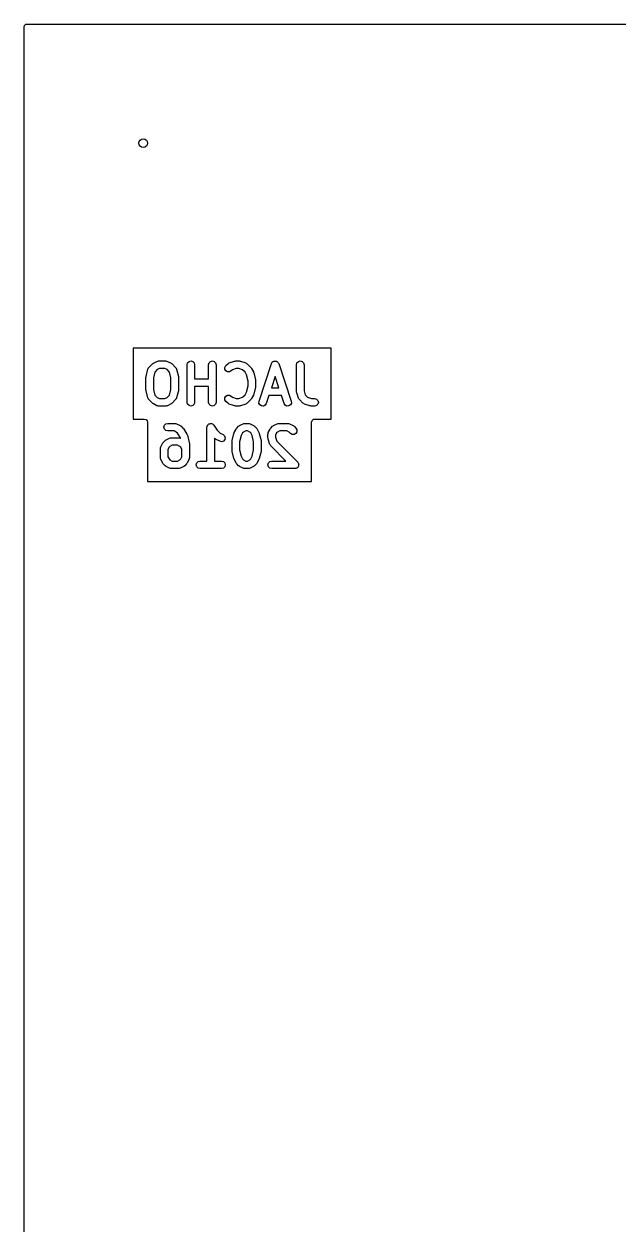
# Model space of a CAD drawing. Extents: x 0.01 to 3.59, y 0.01 to 5.59.
# Drawn here: x 0.013 to 0.946, y 3.702 to 5.587 of the extents above; entities that cross this region are included whole.
import ezdxf

# ---------------------------------------------------------------- set-up
doc = ezdxf.new("R2010")
doc.units = 0
doc.header["$MEASUREMENT"] = 0
doc.layers.add('BLACK', color=7, linetype='CONTINUOUS')

msp = doc.modelspace()

# ---------------------------------------------------------------- linework, layer by layer
at = {"layer": 'BLACK', "linetype": 'CONTINUOUS'}
for p, q in [((0.012972, 5.58207), (0.01376, 5.58475)), ((0.012972, 5.07848), (0.012972, 5.58207)), ((0.01376, 5.58475), (0.015872, 5.58658)), ((0.015872, 5.58658), (0.017933, 5.58703)), ((0.017933, 5.58703), (3.58207, 5.58703)), ((0.012972, 0.110085), (0.012972, 5.07848)), ((0.494898, 5.07848), (0.18411, 5.07848)), ((0.18411, 5.07848), (0.18411, 4.96716)), ((0.494898, 4.96716), (0.494898, 5.07848)), ((0.208684, 5.04809), (0.214308, 5.05371)), ((0.214308, 5.05371), (0.215131, 5.05419)), ((0.215131, 5.05419), (0.215843, 5.05482)), ((0.215843, 5.05482), (0.221467, 5.05763)), ((0.221467, 5.05763), (0.222797, 5.0579)), ((0.222797, 5.0579), (0.224108, 5.05825)), ((0.224108, 5.05825), (0.235357, 5.05825)), ((0.235357, 5.05825), (0.236668, 5.0579)), ((0.236668, 5.0579), (0.237998, 5.05763)), ((0.237998, 5.05763), (0.243622, 5.05482)), ((0.243622, 5.05482), (0.244333, 5.05419)), ((0.244333, 5.05419), (0.245157, 5.05371)), ((0.245157, 5.05371), (0.250781, 5.04809)), ((0.268821, 5.05235), (0.269612, 5.0553)), ((0.268821, 4.99329), (0.268821, 5.05235)), ((0.269612, 5.0553), (0.271774, 5.05746)), ((0.271774, 5.05746), (0.274727, 5.05825)), ((0.274727, 5.05825), (0.277679, 5.05746)), ((0.277679, 5.05746), (0.279841, 5.0553)), ((0.279841, 5.0553), (0.280632, 5.05235)), ((0.280632, 5.05235), (0.280632, 5.03013)), ((0.302567, 5.05235), (0.303358, 5.0553)), ((0.302567, 5.03013), (0.302567, 5.05235)), ((0.303358, 5.0553), (0.30552, 5.05746)), ((0.30552, 5.05746), (0.308472, 5.05825)), ((0.308472, 5.05825), (0.311425, 5.05746)), ((0.311425, 5.05746), (0.313587, 5.0553)), ((0.313587, 5.0553), (0.314378, 5.05235)), ((0.314378, 5.05235), (0.314378, 4.99329)), ((0.329606, 5.0509), (0.332418, 5.05371)), ((0.332418, 5.05371), (0.333594, 5.05439)), ((0.333594, 5.05439), (0.334726, 5.05514)), ((0.334726, 5.05514), (0.343163, 5.05795)), ((0.343163, 5.05795), (0.344112, 5.05801)), ((0.344112, 5.05801), (0.34503, 5.05825)), ((0.34503, 5.05825), (0.350655, 5.05825)), ((0.350655, 5.05825), (0.351573, 5.05801)), ((0.351573, 5.05801), (0.352522, 5.05795)), ((0.352522, 5.05795), (0.360959, 5.05514)), ((0.360959, 5.05514), (0.362091, 5.05439)), ((0.362091, 5.05439), (0.363267, 5.05371)), ((0.363267, 5.05371), (0.368891, 5.04809)), ((0.38161, 4.99516), (0.401295, 5.05422)), ((0.401295, 5.05422), (0.401949, 5.05521)), ((0.401949, 5.05521), (0.402479, 5.05627)), ((0.402479, 5.05627), (0.40278, 5.05647)), ((0.40278, 5.05647), (0.402979, 5.05677)), ((0.402979, 5.05677), (0.404041, 5.0573)), ((0.404041, 5.0573), (0.40503, 5.05795)), ((0.40503, 5.05795), (0.405391, 5.05797)), ((0.405391, 5.05797), (0.405714, 5.05813)), ((0.405714, 5.05813), (0.406898, 5.05806)), ((0.406898, 5.05806), (0.408082, 5.05813)), ((0.408082, 5.05813), (0.408405, 5.05797)), ((0.408405, 5.05797), (0.408765, 5.05795)), ((0.408765, 5.05795), (0.409755, 5.0573)), ((0.409755, 5.0573), (0.410816, 5.05677)), ((0.410816, 5.05677), (0.411015, 5.05647)), ((0.411015, 5.05647), (0.411316, 5.05627)), ((0.411316, 5.05627), (0.411847, 5.05521)), ((0.411847, 5.05521), (0.4125, 5.05422)), ((0.4125, 5.05422), (0.432185, 4.99516)), ((0.440362, 5.05235), (0.441153, 5.0553)), ((0.440362, 5.01017), (0.440362, 5.05235)), ((0.441153, 5.0553), (0.443315, 5.05746)), ((0.443315, 5.05746), (0.446268, 5.05825)), ((0.446268, 5.05825), (0.44922, 5.05746)), ((0.44922, 5.05746), (0.451382, 5.0553)), ((0.451382, 5.0553), (0.452173, 5.05235)), ((0.452173, 5.05235), (0.452173, 5.01113)), ((0.204142, 5.03266), (0.20433, 5.03337)), ((0.204142, 5.01298), (0.204142, 5.03266)), ((0.204318, 5.0341), (0.20713, 5.04535)), ((0.20433, 5.03337), (0.204318, 5.0341)), ((0.20713, 5.04535), (0.207155, 5.04539)), ((0.207155, 5.04544), (0.207896, 5.04672)), ((0.207155, 5.04539), (0.207155, 5.04544)), ((0.207896, 5.04672), (0.208614, 5.04802)), ((0.208614, 5.04802), (0.208658, 5.04804)), ((0.208658, 5.04804), (0.208684, 5.04809)), ((0.218192, 5.04089), (0.215953, 5.03194)), ((0.221982, 5.04468), (0.218192, 5.04089)), ((0.225502, 5.04644), (0.221982, 5.04468)), ((0.233962, 5.04644), (0.225502, 5.04644)), ((0.237483, 5.04468), (0.233962, 5.04644)), ((0.241273, 5.04089), (0.237483, 5.04468)), ((0.243512, 5.03194), (0.241273, 5.04089)), ((0.250781, 5.04809), (0.250807, 5.04804)), ((0.250807, 5.04804), (0.250851, 5.04802)), ((0.250851, 5.04802), (0.251569, 5.04672)), ((0.251569, 5.04672), (0.252309, 5.04544)), ((0.252309, 5.04544), (0.252309, 5.04539)), ((0.252309, 5.04539), (0.252334, 5.04535)), ((0.252334, 5.04535), (0.255146, 5.0341)), ((0.255146, 5.0341), (0.255134, 5.03337)), ((0.255134, 5.03337), (0.255323, 5.03266)), ((0.255323, 5.03266), (0.255323, 5.01298)), ((0.328077, 5.04825), (0.329606, 5.0509)), ((0.328077, 5.0452), (0.328077, 5.04825)), ((0.329606, 5.04255), (0.328077, 5.0452)), ((0.332253, 5.04102), (0.329606, 5.04255)), ((0.33531, 5.04102), (0.332253, 5.04102)), ((0.337958, 5.04255), (0.33531, 5.04102)), ((0.339784, 5.04438), (0.337958, 5.04255)), ((0.345989, 5.04644), (0.339784, 5.04438)), ((0.349696, 5.04644), (0.345989, 5.04644)), ((0.355901, 5.04438), (0.349696, 5.04644)), ((0.359862, 5.04041), (0.355901, 5.04438)), ((0.361956, 5.03623), (0.359862, 5.04041)), ((0.364434, 5.02631), (0.361956, 5.03623)), ((0.368891, 5.04809), (0.369367, 5.04727)), ((0.369367, 5.04727), (0.369997, 5.04655)), ((0.369997, 5.04655), (0.37281, 5.04093)), ((0.37281, 5.04093), (0.37294, 5.04029)), ((0.37294, 5.04029), (0.373257, 5.03972)), ((0.373257, 5.03972), (0.376069, 5.02847)), ((0.406898, 5.03367), (0.40103, 5.01607)), ((0.412765, 5.01607), (0.406898, 5.03367)), ((0.215953, 5.03194), (0.215953, 5.01371)), ((0.215953, 5.01371), (0.218192, 5.00475)), ((0.241273, 5.00475), (0.243512, 5.01371)), ((0.243512, 5.01371), (0.243512, 5.03194)), ((0.280632, 5.03013), (0.302567, 5.03013)), ((0.302567, 5.01832), (0.280632, 5.01832)), ((0.280632, 5.01832), (0.280632, 4.99329)), ((0.302567, 4.99329), (0.302567, 5.01832)), ((0.361956, 5.00942), (0.364434, 5.01933)), ((0.364434, 5.01933), (0.364434, 5.02631)), ((0.376069, 5.01717), (0.373257, 5.00592)), ((0.376069, 5.02847), (0.376057, 5.02774)), ((0.376057, 5.02774), (0.376245, 5.02704)), ((0.376245, 5.0186), (0.376057, 5.0179)), ((0.376057, 5.0179), (0.376069, 5.01717)), ((0.376245, 5.02704), (0.376245, 5.0186)), ((0.40103, 5.01607), (0.412765, 5.01607)), ((0.20433, 5.01228), (0.204142, 5.01298)), ((0.204318, 5.01155), (0.20433, 5.01228)), ((0.20713, 5.0003), (0.204318, 5.01155)), ((0.207155, 5.00025), (0.20713, 5.0003)), ((0.207155, 5.0002), (0.207155, 5.00025)), ((0.207896, 4.99892), (0.207155, 5.0002)), ((0.208614, 4.99763), (0.207896, 4.99892)), ((0.208658, 4.9976), (0.208614, 4.99763)), ((0.208684, 4.99755), (0.208658, 4.9976)), ((0.214308, 4.99193), (0.208684, 4.99755)), ((0.218192, 5.00475), (0.221982, 5.00096)), ((0.221982, 5.00096), (0.225502, 4.9992)), ((0.225502, 4.9992), (0.233962, 4.9992)), ((0.233962, 4.9992), (0.237483, 5.00096)), ((0.237483, 5.00096), (0.241273, 5.00475)), ((0.250781, 4.99755), (0.245157, 4.99193)), ((0.250807, 4.9976), (0.250781, 4.99755)), ((0.250851, 4.99763), (0.250807, 4.9976)), ((0.251569, 4.99892), (0.250851, 4.99763)), ((0.252309, 5.0002), (0.251569, 4.99892)), ((0.252334, 5.0003), (0.252309, 5.00025)), ((0.252309, 5.00025), (0.252309, 5.0002)), ((0.255146, 5.01155), (0.252334, 5.0003)), ((0.255323, 5.01298), (0.255134, 5.01228)), ((0.255134, 5.01228), (0.255146, 5.01155)), ((0.328077, 5.00045), (0.329606, 5.00309)), ((0.328077, 4.99739), (0.328077, 5.00045)), ((0.329606, 4.99474), (0.328077, 4.99739)), ((0.329606, 5.00309), (0.332253, 5.00462)), ((0.332418, 4.99193), (0.329606, 4.99474)), ((0.332253, 5.00462), (0.33531, 5.00462)), ((0.33531, 5.00462), (0.337958, 5.00309)), ((0.337958, 5.00309), (0.339784, 5.00127)), ((0.339784, 5.00127), (0.345989, 4.9992)), ((0.345989, 4.9992), (0.349696, 4.9992)), ((0.349696, 4.9992), (0.355901, 5.00127)), ((0.355901, 5.00127), (0.359862, 5.00523)), ((0.359862, 5.00523), (0.361956, 5.00942)), ((0.368891, 4.99755), (0.363267, 4.99193)), ((0.369367, 4.99838), (0.368891, 4.99755)), ((0.369997, 4.99909), (0.369367, 4.99838)), ((0.37281, 5.00471), (0.369997, 4.99909)), ((0.37294, 5.00535), (0.37281, 5.00471)), ((0.373257, 5.00592), (0.37294, 5.00535)), ((0.381427, 4.99211), (0.38161, 4.99516)), ((0.397093, 5.00426), (0.392815, 4.99143)), ((0.416702, 5.00426), (0.397093, 5.00426)), ((0.42098, 4.99143), (0.416702, 5.00426)), ((0.432185, 4.99516), (0.432368, 4.99211)), ((0.440608, 5.00925), (0.440362, 5.01017)), ((0.440665, 5.0083), (0.440608, 5.00925)), ((0.443477, 4.99986), (0.440665, 5.0083)), ((0.444225, 4.99873), (0.443477, 4.99986)), ((0.444904, 4.99755), (0.444225, 4.99873)), ((0.450528, 4.99193), (0.444904, 4.99755)), ((0.452173, 5.01113), (0.454241, 5.00492)), ((0.454241, 5.00492), (0.457894, 5.00127)), ((0.457894, 5.00127), (0.464099, 4.9992)), ((0.464099, 4.9992), (0.468765, 4.9992)), ((0.468765, 4.9992), (0.471718, 4.99841)), ((0.471718, 4.99841), (0.473879, 4.99625)), ((0.473879, 4.99625), (0.47467, 4.99329)), ((0.215131, 4.99146), (0.214308, 4.99193)), ((0.215843, 4.99082), (0.215131, 4.99146)), ((0.221467, 4.98801), (0.215843, 4.99082)), ((0.222797, 4.98774), (0.221467, 4.98801)), ((0.224108, 4.98739), (0.222797, 4.98774)), ((0.235357, 4.98739), (0.224108, 4.98739)), ((0.236668, 4.98774), (0.235357, 4.98739)), ((0.237998, 4.98801), (0.236668, 4.98774)), ((0.243622, 4.99082), (0.237998, 4.98801)), ((0.244333, 4.99146), (0.243622, 4.99082)), ((0.245157, 4.99193), (0.244333, 4.99146)), ((0.269612, 4.99034), (0.268821, 4.99329)), ((0.271774, 4.98818), (0.269612, 4.99034)), ((0.274727, 4.98739), (0.271774, 4.98818)), ((0.277679, 4.98818), (0.274727, 4.98739)), ((0.279841, 4.99034), (0.277679, 4.98818)), ((0.280632, 4.99329), (0.279841, 4.99034)), ((0.303358, 4.99034), (0.302567, 4.99329)), ((0.30552, 4.98818), (0.303358, 4.99034)), ((0.308472, 4.98739), (0.30552, 4.98818)), ((0.311425, 4.98818), (0.308472, 4.98739)), ((0.313587, 4.99034), (0.311425, 4.98818)), ((0.314378, 4.99329), (0.313587, 4.99034)), ((0.333594, 4.99125), (0.332418, 4.99193)), ((0.334726, 4.9905), (0.333594, 4.99125)), ((0.343163, 4.98769), (0.334726, 4.9905)), ((0.344112, 4.98763), (0.343163, 4.98769)), ((0.34503, 4.98739), (0.344112, 4.98763)), ((0.350655, 4.98739), (0.34503, 4.98739)), ((0.351573, 4.98763), (0.350655, 4.98739)), ((0.352522, 4.98769), (0.351573, 4.98763)), ((0.360959, 4.9905), (0.352522, 4.98769)), ((0.362091, 4.99125), (0.360959, 4.9905)), ((0.363267, 4.99193), (0.362091, 4.99125)), ((0.382794, 4.98938), (0.381427, 4.99211)), ((0.385345, 4.98769), (0.382794, 4.98938)), ((0.388396, 4.98751), (0.385345, 4.98769)), ((0.391131, 4.98888), (0.388396, 4.98751)), ((0.392815, 4.99143), (0.391131, 4.98888)), ((0.422664, 4.98888), (0.42098, 4.99143)), ((0.425399, 4.98751), (0.422664, 4.98888)), ((0.42845, 4.98769), (0.425399, 4.98751)), ((0.431001, 4.98938), (0.42845, 4.98769)), ((0.432368, 4.99211), (0.431001, 4.98938)), ((0.451704, 4.99125), (0.450528, 4.99193)), ((0.452837, 4.9905), (0.451704, 4.99125)), ((0.461273, 4.98769), (0.452837, 4.9905)), ((0.462222, 4.98763), (0.461273, 4.98769)), ((0.463141, 4.98739), (0.462222, 4.98763)), ((0.468765, 4.98739), (0.463141, 4.98739)), ((0.471718, 4.98818), (0.468765, 4.98739)), ((0.473879, 4.99034), (0.471718, 4.98818)), ((0.47467, 4.99329), (0.473879, 4.99034)), ((0.18411, 4.96716), (0.201679, 4.96716)), ((0.201679, 4.96716), (0.204361, 4.96637)), ((0.204361, 4.96637), (0.206192, 4.96426)), ((0.206192, 4.96426), (0.20664, 4.9622)), ((0.20664, 4.9622), (0.20664, 4.86916)), ((0.232481, 4.95435), (0.233273, 4.9573)), ((0.233273, 4.9573), (0.235434, 4.95946)), ((0.235434, 4.95946), (0.238387, 4.96025)), ((0.238387, 4.96025), (0.249636, 4.96025)), ((0.249636, 4.96025), (0.250947, 4.9599)), ((0.250947, 4.9599), (0.252277, 4.95963)), ((0.252277, 4.95963), (0.257901, 4.95682)), ((0.300321, 4.95565), (0.300585, 4.95697)), ((0.300585, 4.95697), (0.300714, 4.95711)), ((0.300714, 4.95711), (0.300764, 4.9573)), ((0.300764, 4.9573), (0.301715, 4.95825)), ((0.301715, 4.95825), (0.302603, 4.95926)), ((0.302603, 4.95926), (0.302788, 4.95933)), ((0.302788, 4.95933), (0.302926, 4.95946)), ((0.302926, 4.95946), (0.304225, 4.95981)), ((0.304225, 4.95981), (0.305498, 4.96024)), ((0.305498, 4.96024), (0.30569, 4.9602)), ((0.30569, 4.9602), (0.305879, 4.96025)), ((0.305879, 4.96025), (0.307178, 4.95991)), ((0.307178, 4.95991), (0.308496, 4.95964)), ((0.308496, 4.95964), (0.308643, 4.95951)), ((0.308643, 4.95951), (0.308831, 4.95946)), ((0.308831, 4.95946), (0.309782, 4.95851)), ((0.309782, 4.95851), (0.310792, 4.95763)), ((0.310792, 4.95763), (0.316092, 4.94968)), ((0.351044, 4.95682), (0.356668, 4.95963)), ((0.356668, 4.95963), (0.357998, 4.9599)), ((0.357998, 4.9599), (0.359309, 4.96025)), ((0.359309, 4.96025), (0.364934, 4.96025)), ((0.364934, 4.96025), (0.366245, 4.9599)), ((0.366245, 4.9599), (0.367575, 4.95963)), ((0.367575, 4.95963), (0.373199, 4.95682)), ((0.404475, 4.95682), (0.410099, 4.95963)), ((0.410099, 4.95963), (0.411429, 4.9599)), ((0.411429, 4.9599), (0.41274, 4.96025)), ((0.41274, 4.96025), (0.426801, 4.96025)), ((0.426801, 4.96025), (0.428112, 4.9599)), ((0.428112, 4.9599), (0.429442, 4.95963)), ((0.429442, 4.95963), (0.435066, 4.95682)), ((0.464183, 4.9622), (0.46497, 4.96488)), ((0.464183, 4.86916), (0.464183, 4.9622)), ((0.46497, 4.96488), (0.467083, 4.96671)), ((0.467083, 4.96671), (0.469144, 4.96716)), ((0.469144, 4.96716), (0.494898, 4.96716)), ((0.233273, 4.9514), (0.232481, 4.95435)), ((0.235434, 4.94923), (0.233273, 4.9514)), ((0.238387, 4.94844), (0.235434, 4.94923)), ((0.248241, 4.94844), (0.238387, 4.94844)), ((0.251762, 4.94668), (0.248241, 4.94844)), ((0.253483, 4.94496), (0.251762, 4.94668)), ((0.258215, 4.93786), (0.253483, 4.94496)), ((0.257901, 4.95682), (0.258612, 4.95619)), ((0.258612, 4.95619), (0.259436, 4.95571)), ((0.259436, 4.95571), (0.262248, 4.9529)), ((0.262248, 4.9529), (0.262543, 4.95239)), ((0.262543, 4.95239), (0.262986, 4.952)), ((0.262986, 4.952), (0.26861, 4.94356)), ((0.26861, 4.94356), (0.268934, 4.94261)), ((0.268934, 4.94261), (0.269425, 4.94172)), ((0.269425, 4.94172), (0.272238, 4.93047)), ((0.299973, 4.95435), (0.300321, 4.95565)), ((0.299973, 4.9012), (0.299973, 4.95435)), ((0.316092, 4.94968), (0.320625, 4.94514)), ((0.320625, 4.94514), (0.325392, 4.94276)), ((0.325392, 4.94276), (0.32768, 4.94073)), ((0.32768, 4.94073), (0.328646, 4.93783)), ((0.339519, 4.93328), (0.342332, 4.94453)), ((0.342332, 4.94453), (0.342648, 4.9451)), ((0.342648, 4.9451), (0.342779, 4.94574)), ((0.342779, 4.94574), (0.345591, 4.95137)), ((0.345591, 4.95137), (0.346222, 4.95208)), ((0.346222, 4.95208), (0.346697, 4.9529)), ((0.346697, 4.9529), (0.349509, 4.95571)), ((0.349509, 4.95571), (0.350333, 4.95619)), ((0.350333, 4.95619), (0.351044, 4.95682)), ((0.353633, 4.94104), (0.351154, 4.93113)), ((0.355726, 4.94523), (0.353633, 4.94104)), ((0.357183, 4.94668), (0.355726, 4.94523)), ((0.360703, 4.94844), (0.357183, 4.94668)), ((0.363539, 4.94844), (0.360703, 4.94844)), ((0.36706, 4.94668), (0.363539, 4.94844)), ((0.368517, 4.94523), (0.36706, 4.94668)), ((0.37061, 4.94104), (0.368517, 4.94523)), ((0.373089, 4.93113), (0.37061, 4.94104)), ((0.373199, 4.95682), (0.37391, 4.95619)), ((0.37391, 4.95619), (0.374734, 4.95571)), ((0.374734, 4.95571), (0.377546, 4.9529)), ((0.377546, 4.9529), (0.378021, 4.95208)), ((0.378021, 4.95208), (0.378652, 4.95137)), ((0.378652, 4.95137), (0.381464, 4.94574)), ((0.381464, 4.94574), (0.381595, 4.9451)), ((0.381595, 4.9451), (0.381911, 4.94453)), ((0.381911, 4.94453), (0.384724, 4.93328)), ((0.395586, 4.9431), (0.395937, 4.94441)), ((0.395586, 4.93748), (0.395586, 4.9431)), ((0.395937, 4.94441), (0.396209, 4.94574)), ((0.396209, 4.94574), (0.399022, 4.95137)), ((0.399022, 4.95137), (0.399652, 4.95208)), ((0.399652, 4.95208), (0.400128, 4.9529)), ((0.400128, 4.9529), (0.40294, 4.95571)), ((0.40294, 4.95571), (0.403763, 4.95619)), ((0.403763, 4.95619), (0.404475, 4.95682)), ((0.409157, 4.94523), (0.407397, 4.94171)), ((0.407397, 4.94171), (0.407397, 4.93843)), ((0.407397, 4.93843), (0.409465, 4.93223)), ((0.410614, 4.94668), (0.409157, 4.94523)), ((0.414134, 4.94844), (0.410614, 4.94668)), ((0.425407, 4.94844), (0.414134, 4.94844)), ((0.428927, 4.94668), (0.425407, 4.94844)), ((0.431061, 4.94455), (0.428927, 4.94668)), ((0.433709, 4.94302), (0.431061, 4.94455)), ((0.436766, 4.94302), (0.433709, 4.94302)), ((0.435066, 4.95682), (0.435778, 4.95619)), ((0.435778, 4.95619), (0.436601, 4.95571)), ((0.436601, 4.95571), (0.439413, 4.9529)), ((0.439413, 4.94455), (0.436766, 4.94302)), ((0.439413, 4.9529), (0.440942, 4.95025)), ((0.440942, 4.9472), (0.439413, 4.94455)), ((0.440942, 4.95025), (0.440942, 4.9472)), ((0.226857, 4.9206), (0.227208, 4.92191)), ((0.226857, 4.90654), (0.226857, 4.9206)), ((0.227208, 4.92191), (0.227481, 4.92324)), ((0.227481, 4.92324), (0.230293, 4.92887)), ((0.230293, 4.92887), (0.230924, 4.92958)), ((0.230924, 4.92958), (0.231399, 4.9304)), ((0.231399, 4.9304), (0.234211, 4.93322)), ((0.234211, 4.93322), (0.235035, 4.93369)), ((0.235035, 4.93369), (0.235746, 4.93432)), ((0.235746, 4.93432), (0.24137, 4.93713)), ((0.240428, 4.92273), (0.238668, 4.91921)), ((0.238668, 4.91921), (0.238668, 4.90794)), ((0.241885, 4.92419), (0.240428, 4.92273)), ((0.24137, 4.93713), (0.2427, 4.93741)), ((0.245405, 4.92595), (0.241885, 4.92419)), ((0.2427, 4.93741), (0.244011, 4.93776)), ((0.244011, 4.93776), (0.25526, 4.93776)), ((0.253866, 4.92595), (0.245405, 4.92595)), ((0.257386, 4.92419), (0.253866, 4.92595)), ((0.25526, 4.93776), (0.256571, 4.93741)), ((0.256571, 4.93741), (0.257901, 4.93713)), ((0.258843, 4.92273), (0.257386, 4.92419)), ((0.257901, 4.93713), (0.258469, 4.93685)), ((0.258469, 4.93685), (0.258215, 4.93786)), ((0.260603, 4.91921), (0.258843, 4.92273)), ((0.260603, 4.90794), (0.260603, 4.91921)), ((0.272238, 4.93047), (0.272225, 4.92974)), ((0.272225, 4.92974), (0.272414, 4.92904)), ((0.272414, 4.92904), (0.272414, 4.90654)), ((0.312951, 4.93611), (0.311784, 4.93728)), ((0.311784, 4.93728), (0.311784, 4.9012)), ((0.313775, 4.93564), (0.312951, 4.93611)), ((0.314486, 4.93501), (0.313775, 4.93564)), ((0.32011, 4.93219), (0.314486, 4.93501)), ((0.323105, 4.93158), (0.32011, 4.93219)), ((0.326005, 4.93255), (0.323105, 4.93158)), ((0.328033, 4.93484), (0.326005, 4.93255)), ((0.328646, 4.93783), (0.328033, 4.93484)), ((0.339343, 4.93185), (0.339532, 4.93256)), ((0.339343, 4.91779), (0.339343, 4.93185)), ((0.339532, 4.93256), (0.339519, 4.93328)), ((0.351154, 4.93113), (0.351154, 4.91852)), ((0.373089, 4.91852), (0.373089, 4.93113)), ((0.384724, 4.93328), (0.384711, 4.93256)), ((0.384711, 4.93256), (0.3849, 4.93185)), ((0.3849, 4.93185), (0.3849, 4.91779)), ((0.395832, 4.93656), (0.395586, 4.93748)), ((0.395889, 4.93561), (0.395832, 4.93656)), ((0.398701, 4.92717), (0.395889, 4.93561)), ((0.399449, 4.92604), (0.398701, 4.92717)), ((0.400128, 4.92486), (0.399449, 4.92604)), ((0.423792, 4.9012), (0.400128, 4.92486)), ((0.409465, 4.93223), (0.442225, 4.89947)), ((0.227208, 4.90523), (0.226857, 4.90654)), ((0.227481, 4.9039), (0.227208, 4.90523)), ((0.230293, 4.89828), (0.227481, 4.9039)), ((0.238668, 4.90794), (0.240428, 4.90442)), ((0.240428, 4.90442), (0.241885, 4.90296)), ((0.241885, 4.90296), (0.245405, 4.9012)), ((0.245405, 4.9012), (0.253866, 4.9012)), ((0.253866, 4.9012), (0.257386, 4.90296)), ((0.257386, 4.90296), (0.258843, 4.90442)), ((0.258843, 4.90442), (0.260603, 4.90794)), ((0.27179, 4.9039), (0.268978, 4.89828)), ((0.272063, 4.90523), (0.27179, 4.9039)), ((0.272414, 4.90654), (0.272063, 4.90523)), ((0.283891, 4.89825), (0.286053, 4.90041)), ((0.286053, 4.90041), (0.289006, 4.9012)), ((0.289006, 4.9012), (0.299973, 4.9012)), ((0.311784, 4.9012), (0.322751, 4.9012)), ((0.322751, 4.9012), (0.325704, 4.90041)), ((0.325704, 4.90041), (0.327866, 4.89825)), ((0.339532, 4.91709), (0.339343, 4.91779)), ((0.339519, 4.91636), (0.339532, 4.91709)), ((0.342332, 4.90511), (0.339519, 4.91636)), ((0.342648, 4.90454), (0.342332, 4.90511)), ((0.342779, 4.9039), (0.342648, 4.90454)), ((0.345591, 4.89828), (0.342779, 4.9039)), ((0.351154, 4.91852), (0.353633, 4.9086)), ((0.353633, 4.9086), (0.355726, 4.90442)), ((0.355726, 4.90442), (0.357183, 4.90296)), ((0.357183, 4.90296), (0.360703, 4.9012)), ((0.360703, 4.9012), (0.363539, 4.9012)), ((0.363539, 4.9012), (0.36706, 4.90296)), ((0.36706, 4.90296), (0.368517, 4.90442)), ((0.368517, 4.90442), (0.37061, 4.9086)), ((0.37061, 4.9086), (0.373089, 4.91852)), ((0.381464, 4.9039), (0.378652, 4.89828)), ((0.381595, 4.90454), (0.381464, 4.9039)), ((0.381911, 4.90511), (0.381595, 4.90454)), ((0.384724, 4.91636), (0.381911, 4.90511)), ((0.3849, 4.91779), (0.384711, 4.91709)), ((0.384711, 4.91709), (0.384724, 4.91636)), ((0.396377, 4.89825), (0.398539, 4.90041)), ((0.398539, 4.90041), (0.401491, 4.9012)), ((0.401491, 4.9012), (0.423792, 4.9012)), ((0.230924, 4.89757), (0.230293, 4.89828)), ((0.231399, 4.89674), (0.230924, 4.89757)), ((0.234211, 4.89393), (0.231399, 4.89674)), ((0.235035, 4.89346), (0.234211, 4.89393)), ((0.235746, 4.89282), (0.235035, 4.89346)), ((0.24137, 4.89001), (0.235746, 4.89282)), ((0.2427, 4.88974), (0.24137, 4.89001)), ((0.244011, 4.88939), (0.2427, 4.88974)), ((0.25526, 4.88939), (0.244011, 4.88939)), ((0.256571, 4.88974), (0.25526, 4.88939)), ((0.257901, 4.89001), (0.256571, 4.88974)), ((0.263525, 4.89282), (0.257901, 4.89001)), ((0.264236, 4.89346), (0.263525, 4.89282)), ((0.26506, 4.89393), (0.264236, 4.89346)), ((0.267872, 4.89674), (0.26506, 4.89393)), ((0.268347, 4.89757), (0.267872, 4.89674)), ((0.268978, 4.89828), (0.268347, 4.89757)), ((0.2831, 4.89529), (0.283891, 4.89825)), ((0.283891, 4.89234), (0.2831, 4.89529)), ((0.286053, 4.89018), (0.283891, 4.89234)), ((0.289006, 4.88939), (0.286053, 4.89018)), ((0.305879, 4.88939), (0.289006, 4.88939)), ((0.322751, 4.88939), (0.305879, 4.88939)), ((0.325704, 4.89018), (0.322751, 4.88939)), ((0.327866, 4.89234), (0.325704, 4.89018)), ((0.327866, 4.89825), (0.328657, 4.89529)), ((0.328657, 4.89529), (0.327866, 4.89234)), ((0.346222, 4.89757), (0.345591, 4.89828)), ((0.346697, 4.89674), (0.346222, 4.89757)), ((0.349509, 4.89393), (0.346697, 4.89674)), ((0.350333, 4.89346), (0.349509, 4.89393)), ((0.351044, 4.89282), (0.350333, 4.89346)), ((0.356668, 4.89001), (0.351044, 4.89282)), ((0.357998, 4.88974), (0.356668, 4.89001)), ((0.359309, 4.88939), (0.357998, 4.88974)), ((0.364934, 4.88939), (0.359309, 4.88939)), ((0.366245, 4.88974), (0.364934, 4.88939)), ((0.367575, 4.89001), (0.366245, 4.88974)), ((0.373199, 4.89282), (0.367575, 4.89001)), ((0.37391, 4.89346), (0.373199, 4.89282)), ((0.374734, 4.89393), (0.37391, 4.89346)), ((0.377546, 4.89674), (0.374734, 4.89393)), ((0.378021, 4.89757), (0.377546, 4.89674)), ((0.378652, 4.89828), (0.378021, 4.89757)), ((0.395586, 4.89529), (0.396377, 4.89825)), ((0.396377, 4.89234), (0.395586, 4.89529)), ((0.398539, 4.89018), (0.396377, 4.89234)), ((0.401491, 4.88939), (0.398539, 4.89018)), ((0.438049, 4.88939), (0.401491, 4.88939)), ((0.4388, 4.88959), (0.438049, 4.88939)), ((0.439578, 4.88959), (0.4388, 4.88959)), ((0.440251, 4.88998), (0.439578, 4.88959)), ((0.441002, 4.89018), (0.440251, 4.88998)), ((0.441552, 4.89073), (0.441002, 4.89018)), ((0.442225, 4.89112), (0.441552, 4.89073)), ((0.442225, 4.89947), (0.442614, 4.8988)), ((0.442614, 4.89179), (0.442225, 4.89112)), ((0.442614, 4.8988), (0.443164, 4.89825)), ((0.443164, 4.89234), (0.442614, 4.89179)), ((0.443164, 4.89825), (0.443365, 4.8975)), ((0.443365, 4.89309), (0.443164, 4.89234)), ((0.443365, 4.8975), (0.443754, 4.89682)), ((0.443754, 4.89377), (0.443365, 4.89309)), ((0.443754, 4.89682), (0.443754, 4.89605)), ((0.443754, 4.89605), (0.443955, 4.89529)), ((0.443955, 4.89529), (0.443754, 4.89454)), ((0.443754, 4.89454), (0.443754, 4.89377)), ((0.20664, 4.86916), (0.464183, 4.86916))]:
    msp.add_line(p, q, dxfattribs=at)
at = {"layer": 'BLACK'}
msp.add_circle((0.2, 5.4), 0.00689, dxfattribs=at)

doc.saveas('drawing.dxf')
